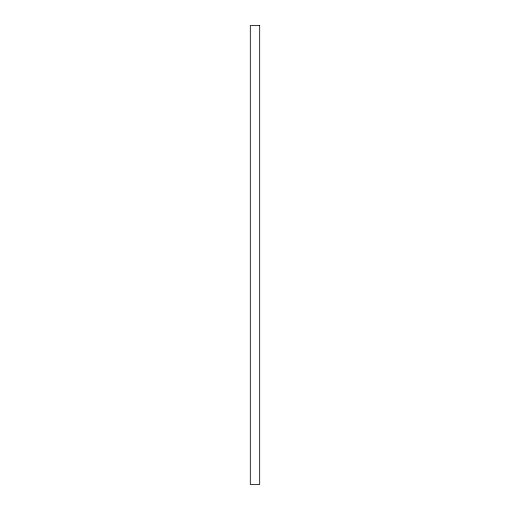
<?xml version="1.0" encoding="UTF-8"?>
<svg xmlns="http://www.w3.org/2000/svg" width="510" height="510" viewBox="0 0 510 510"><rect width="100%" height="100%" fill="white"/><g stroke="black" fill="none" stroke-linecap="round" stroke-linejoin="round"><path stroke-width="0.76" d="M259.686 25.5L250.314 25.5L250.314 484.5L259.686 484.5L259.686 25.5"/></g></svg>
